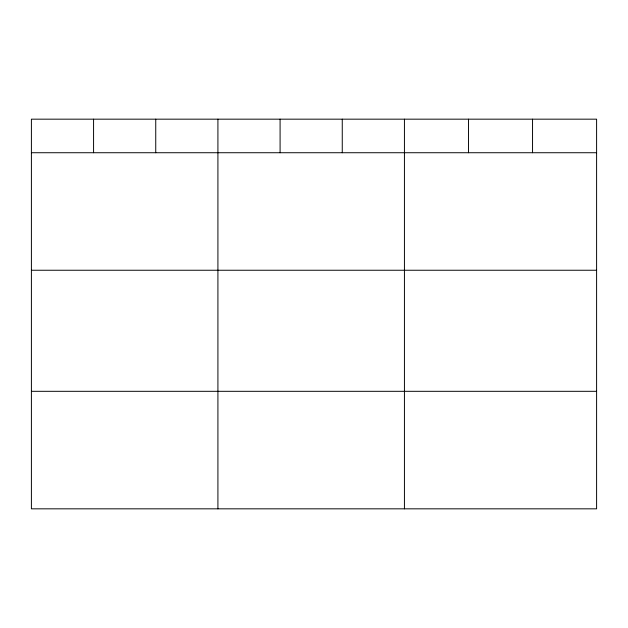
<?xml version="1.0" encoding="UTF-8"?>
<svg xmlns="http://www.w3.org/2000/svg" width="628" height="628" viewBox="0 0 628 628"><rect width="100%" height="100%" fill="white"/><g stroke="black" fill="none" stroke-linecap="round" stroke-linejoin="round"><path stroke-width="0.94" d="M596.6 152.73L596.6 508.829L31.4 508.829L31.4 119.171L596.6 119.171L596.6 152.73L31.4 152.73M31.4 270.244L596.6 270.244M31.4 391.315L596.6 391.315M532.544 119.171L532.544 152.73M468.488 119.171L468.488 152.73M404.432 119.171L404.432 508.829M342.26 119.171L342.26 152.73M280.088 119.171L280.088 152.73M217.916 119.171L217.916 508.829M155.744 119.171L155.744 152.73M93.572 119.171L93.572 152.73"/></g></svg>
